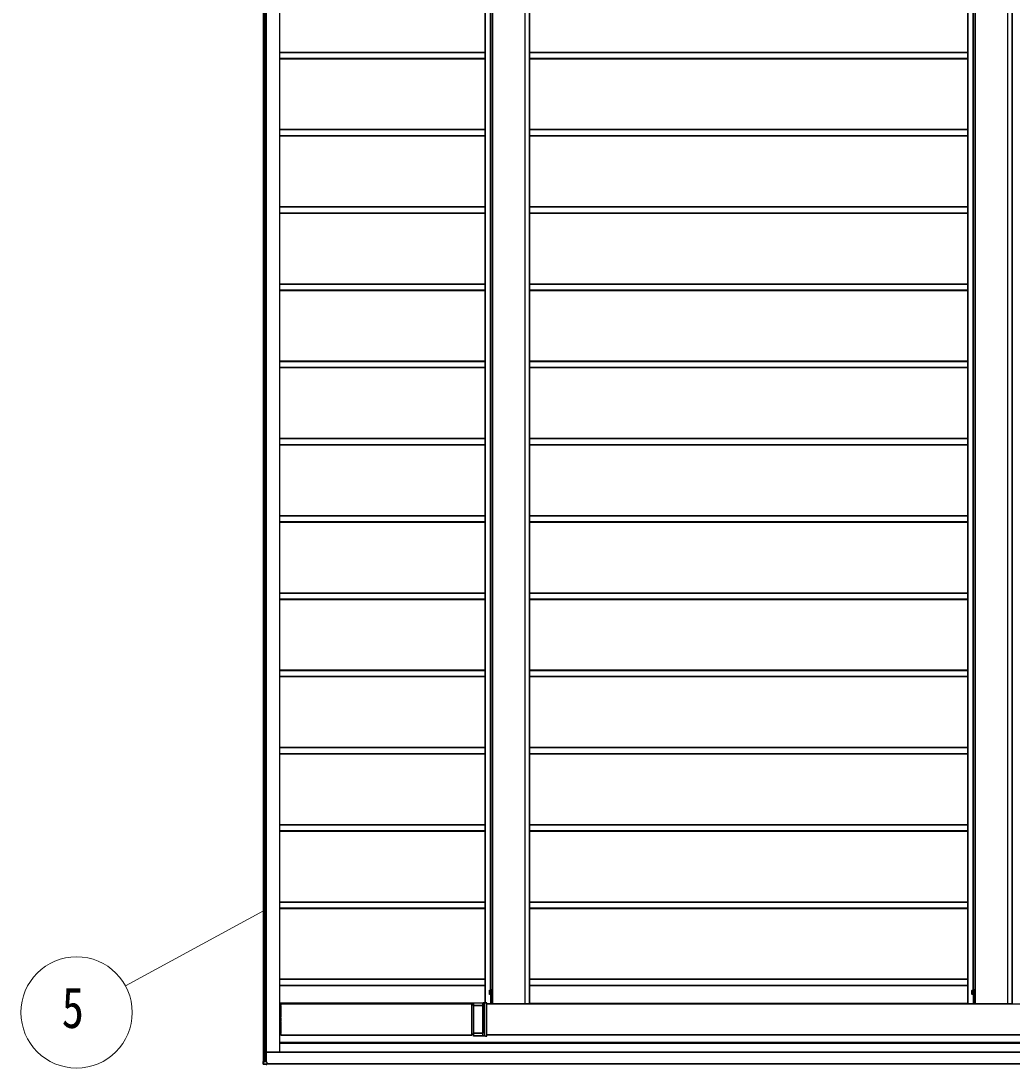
# Model space of a CAD drawing. Units: millimetres, scale not verified. Extents: x -16820 to 16820, y -11880 to 11880.
# Drawn here: x -5053 to -2487, y -3270 to -559 of the extents above; entities that cross this region are included whole.
import ezdxf
from ezdxf.enums import TextEntityAlignment as Align

# ---------------------------------------------------------------- set-up
doc = ezdxf.new("R2010")
doc.units = ezdxf.units.MM
doc.header["$LTSCALE"] = 40
doc.layers.add('0-3_YKK_11', color=7, linetype='Continuous')
doc.layers.add('0-4_YKK_11E', color=7, linetype='Continuous')
doc.layers.add('0-7_YKK_D', color=6, linetype='Continuous', lineweight=18)
doc.styles.add('ＭＳ ゴシック', font='')
doc.styles.get('ＭＳ ゴシック').set_extended_font_data('MS Gothic')

msp = doc.modelspace()

# ---------------------------------------------------------------- linework, layer by layer
at = {"layer": '0-3_YKK_11'}
for p, q in [((-4424.88, 2144), (-4424.88, -3253)), ((-4418.51, 2144), (-4418.51, -3253)), ((-4383.58, 2120.5), (-4383.58, -3229.5)), ((-3851.43, 1992.5), (-3851.43, -3101.5)), ((-3747.97, -3104), (-3747.97, 1995)), ((-2602.19, -3102.5), (-2602.19, 1993.5)), ((-2498.73, -3104), (-2498.73, 1995)), ((-3851.43, -640.5), (-4383.58, -640.5)), ((-2602.19, -640.5), (-3736.45, -640.5)), ((-3851.43, -657.5), (-4383.58, -657.5)), ((-2602.19, -657.5), (-3736.45, -657.5)), ((-3851.43, -840.5), (-4383.58, -840.5)), ((-3851.43, -857.5), (-4383.58, -857.5)), ((-2602.19, -840.5), (-3736.45, -840.5)), ((-2602.19, -857.5), (-3736.45, -857.5)), ((-3851.43, -1040.5), (-4383.58, -1040.5)), ((-2602.19, -1040.5), (-3736.45, -1040.5)), ((-3851.43, -1057.5), (-4383.58, -1057.5)), ((-2602.19, -1057.5), (-3736.45, -1057.5)), ((-3851.43, -1240.5), (-4383.58, -1240.5)), ((-2602.19, -1240.5), (-3736.45, -1240.5)), ((-3851.43, -1257.5), (-4383.58, -1257.5)), ((-2602.19, -1257.5), (-3736.45, -1257.5)), ((-3851.43, -1440.5), (-4383.58, -1440.5)), ((-3851.43, -1457.5), (-4383.58, -1457.5)), ((-2602.19, -1440.5), (-3736.45, -1440.5)), ((-2602.19, -1457.5), (-3736.45, -1457.5)), ((-3851.43, -1640.5), (-4383.58, -1640.5)), ((-2602.19, -1640.5), (-3736.45, -1640.5)), ((-3851.43, -1657.5), (-4383.58, -1657.5)), ((-2602.19, -1657.5), (-3736.45, -1657.5)), ((-3851.43, -1840.5), (-4383.58, -1840.5)), ((-2602.19, -1840.5), (-3736.45, -1840.5)), ((-3851.43, -1857.5), (-4383.58, -1857.5)), ((-2602.19, -1857.5), (-3736.45, -1857.5)), ((-3851.43, -2040.5), (-4383.58, -2040.5)), ((-3851.43, -2057.5), (-4383.58, -2057.5)), ((-2602.19, -2040.5), (-3736.45, -2040.5)), ((-2602.19, -2057.5), (-3736.45, -2057.5)), ((-3851.43, -2240.5), (-4383.58, -2240.5)), ((-2602.19, -2240.5), (-3736.45, -2240.5)), ((-3851.43, -2257.5), (-4383.58, -2257.5)), ((-2602.19, -2257.5), (-3736.45, -2257.5)), ((-3851.43, -2440.5), (-4383.58, -2440.5)), ((-3851.43, -2457.5), (-4383.58, -2457.5)), ((-2602.19, -2440.5), (-3736.45, -2440.5)), ((-2602.19, -2457.5), (-3736.45, -2457.5)), ((-3851.43, -2640.5), (-4383.58, -2640.5)), ((-2602.19, -2640.5), (-3736.45, -2640.5)), ((-3851.43, -2657.5), (-4383.58, -2657.5)), ((-2602.19, -2657.5), (-3736.45, -2657.5)), ((-3851.43, -2840.5), (-4383.58, -2840.5)), ((-2602.19, -2840.5), (-3736.45, -2840.5)), ((-3851.43, -2857.5), (-4383.58, -2857.5)), ((-2602.19, -2857.5), (-3736.45, -2857.5)), ((-3851.43, -3040.5), (-4383.58, -3040.5)), ((-3851.43, -3057.5), (-4383.58, -3057.5)), ((-2602.19, -3040.5), (-3736.45, -3040.5)), ((-2602.19, -3057.5), (-3736.45, -3057.5)), ((-3840.47, -3071.45), (-3838.11, -3072.6)), ((-3840.47, -3077.55), (-3838.11, -3076.4)), ((-3840.02, -3080.27), (-3840.47, -3079.5)), ((-3836.47, -3071.61), (-3840.02, -3071.61)), ((-3836.47, -3077.39), (-3840.02, -3077.39)), ((-3836.47, -3080.27), (-3840.02, -3080.27)), ((-3838.11, -3072.6), (-3837.1, -3074.5)), ((-3838.11, -3076.4), (-3837.1, -3074.5)), ((-3835.27, -3068.8), (-3836.47, -3068.8)), ((-3835.27, -3080.2), (-3836.47, -3080.2)), ((-2591.23, -3071.45), (-2588.87, -3072.6)), ((-2591.23, -3077.55), (-2588.87, -3076.4)), ((-2590.78, -3080.27), (-2591.23, -3079.5)), ((-2587.23, -3071.61), (-2590.78, -3071.61)), ((-2587.23, -3077.39), (-2590.78, -3077.39)), ((-2587.23, -3080.27), (-2590.78, -3080.27)), ((-2588.87, -3072.6), (-2587.86, -3074.5)), ((-2588.87, -3076.4), (-2587.86, -3074.5)), ((-2586.03, -3068.8), (-2587.23, -3068.8)), ((-2586.03, -3080.2), (-2587.23, -3080.2)), ((-4380.72, -3104.5), (-4383.58, -3104.5)), ((-4380.83, -3107.8), (-4380.83, -3108)), ((-4380.73, -3107.3), (-4380.81, -3107.3)), ((-4380.81, -3108.5), (-4380.73, -3108.5)), ((-4380.72, -3103.8), (-4380.72, -3107)), ((-4380.72, -3108.8), (-4380.72, -3139)), ((-4380.68, -3185.2), (-4380.68, -3103.8)), ((-3885.78, -3185.2), (-3885.78, -3103.8)), ((-3885.78, -3104.5), (-3881.85, -3104.5)), ((-3885.78, -3106.3), (-3881.85, -3106.3)), ((-3881.91, -3181.1), (-3881.91, -3107.9)), ((-3881.9, -3107.43), (-3881.87, -3107.12)), ((-3881.84, -3109.3), (-3881.84, -3179.7)), ((-3881.8, -3108.52), (-3881.83, -3108.83)), ((-3881.79, -3102), (-3881.79, -3108.05)), ((-3847.26, -3187), (-3847.26, -3102)), ((-3847.26, -3104.5), (466.23, -3104.5)), ((-3820.52, -3104), (-3820.52, -3104.5)), ((-3818.79, -3104), (-3818.79, -3104.5)), ((-3762.55, -3104), (-3762.55, -3104.5)), ((-3760.82, -3104), (-3760.82, -3104.5)), ((-2602.19, -3104), (-2602.19, -3104)), ((-2571.28, -3104), (-2571.28, -3104.5)), ((-2569.55, -3104), (-2569.55, -3104.5)), ((-2513.31, -3104), (-2513.31, -3104.5)), ((-2511.58, -3104), (-2511.58, -3104.5)), ((-4380.83, -3139.8), (-4380.83, -3140)), ((-4380.73, -3139.3), (-4380.81, -3139.3)), ((-4380.81, -3140.5), (-4380.73, -3140.5)), ((-4380.72, -3140.8), (-4380.72, -3148.2)), ((-4380.83, -3149), (-4380.83, -3149.2)), ((-4380.73, -3148.5), (-4380.81, -3148.5)), ((-4380.81, -3149.7), (-4380.73, -3149.7)), ((-4380.72, -3150), (-4380.72, -3180.2)), ((-4380.72, -3184.5), (-4383.58, -3184.5)), ((-4380.83, -3181), (-4380.83, -3181.2)), ((-4380.73, -3180.5), (-4380.81, -3180.5)), ((-4380.81, -3181.7), (-4380.73, -3181.7)), ((-4380.72, -3182), (-4380.72, -3185.2)), ((-3881.85, -3182.7), (-3885.78, -3182.7)), ((-3881.85, -3184.5), (-3885.78, -3184.5)), ((-3881.87, -3181.88), (-3881.9, -3181.57)), ((-3881.83, -3180.17), (-3881.8, -3180.48)), ((-3881.79, -3180.95), (-3881.79, -3187)), ((-3847.26, -3184.5), (466.23, -3184.5)), ((-4418, -3253), (-4418, -3230)), ((-4416.46, -3254.5), (-4417.66, -3254.5)), ((-4416.45, -3254.8), (-4416.45, -3260.5))]:
    msp.add_line(p, q, dxfattribs=at)
for points in [[(-3847.26, 1995), (-3837.37, 1995), (-3836.34, 1995), (-3832.92, 1995), (-3832.4, 1995), (-3748.45, 1995), (-3747.97, 1995), (-3736.93, 1995), (-3736.45, 1995), (-3736.45, -3104), (-3736.93, -3104), (-3747.97, -3104), (-3748.45, -3104), (-3832.4, -3104), (-3832.92, -3104), (-3836.34, -3104), (-3837.37, -3104), (-3847.26, -3104)], [(-2487.69, 1995), (-2487.21, 1995), (-2487.21, -3104), (-2487.69, -3104), (-2498.73, -3104), (-2499.21, -3104), (-2583.16, -3104), (-2583.68, -3104), (-2587.1, -3104), (-2588.13, -3104), (-2601.62, -3104), (-2602.14, -3104), (-2602.19, -3104)], [(-3840.47, -3079.5), (-3840.47, -3069.5), (-3840.02, -3068.73)], [(-3840.02, -3068.73), (-3836.47, -3068.73), (-3836.47, -3080.27)], [(-2591.23, -3079.5), (-2591.23, -3069.5), (-2590.78, -3068.73)], [(-2590.78, -3068.73), (-2587.23, -3068.73), (-2587.23, -3080.27)], [(-3885.79, -3103.5), (-4380.69, -3103.5), (-4380.71, -3103.5)], [(-3881.85, -3106.65), (-3881.85, -3104), (-3881.89, -3104), (-3881.89, -3101.5), (-3881.8, -3101.5), (-3850.83, -3101.5), (-3850.82, -3101.5), (-3847.28, -3101.5), (-3852.82, -3101.84)], [(462.64, -3185.5), (462.64, -3204.5), (-4383.58, -3204.5)], [(-4380.71, -3185.5), (-4380.69, -3185.5), (-3885.79, -3185.5)], [(-3881.8, -3187.5), (-3881.89, -3187.5), (-3881.89, -3185), (-3881.85, -3185), (-3881.85, -3182.35)], [(-3850.82, -3187.5), (-3850.83, -3187.5), (-3881.8, -3187.5)], [(-3850.82, -3187.5), (-3847.28, -3187.5), (-3852.82, -3187.16)], [(-4425.91, -3253), (-4425.91, -3253), (-4424.48, -3253), (-4423.99, -3253), (-4418.27, -3253), (-4417.96, -3253), (-4417.96, -3254.2)], [(-4425.91, -3260.04), (-4425.91, -3260.04), (-4425.91, -3253)], [(579.64, -3229.5), (-4418.02, -3229.5), (-4418.04, -3229.5), (-4418.04, -3253)], [(-4425.91, -3260.51), (-4417.93, -3261), (-4416.47, -3261), (-4424.01, -3260.54)], [(-4416.45, -3259.5), (578.14, -3259.5), (578.16, -3259.5), (578.17, -3254), (578.19, -3254)]]:
    msp.add_lwpolyline(points, dxfattribs=at)
for points in [[(-3835.27, -3068.25), (-3835.27, -3080.75), (-3833.67, -3080.75), (-3833.67, -3068.25)], [(-2586.03, -3068.25), (-2586.03, -3080.75), (-2584.43, -3080.75), (-2584.43, -3068.25)]]:
    msp.add_lwpolyline(points, close=True, dxfattribs=at)
for centre, radius, start, end in [((-3837.91, -3070.17), 2.56, 145.61708, 214.38292), ((-3837.91, -3078.83), 2.56, 145.61708, 214.38292), ((-3830.91, -3074.5), 9.55, 162.41276, 197.58724), ((-2588.67, -3070.17), 2.56, 145.61708, 214.38292), ((-2581.68, -3074.5), 9.55, 162.41276, 197.58724), ((-2588.67, -3078.83), 2.56, 145.61708, 214.38292), ((-4377.23, -3107.68), 3.6, 174.01335, 181.98909), ((-4377.23, -3108.12), 3.6, 178.01091, 185.98665), ((-4378.57, -3103.73), 2.16, 174.01335, 181.98909), ((-4382.88, -3107.07), 2.16, 354.01335, 1.98909), ((-4382.88, -3108.73), 2.16, 358.01091, 5.98665), ((-4382.84, -3103.73), 2.16, 358.01091, 5.98665), ((-3887.94, -3103.73), 2.16, 358.01091, 5.98665), ((-3875.15, -3107.83), 6.76, 176.60841, 180.59189), ((-3888.62, -3106.72), 6.76, 356.60841, 0.59189), ((-3875.08, -3109.23), 6.76, 176.60841, 180.59189), ((-3885.38, -3101.88), 3.6, 358.01091, 5.98665), ((-3888.55, -3108.12), 6.76, 356.60841, 0.59189), ((-3870.3, -3108.19), 13.52, 356.60841, 0.59189), ((-3828.24, -3101.3), 3.2, 237.52075, 269.99876), ((-3825.45, -3101.3), 3.2, 237.52075, 269.99876), ((-3755.89, -3101.3), 3.2, 270.00124, 302.47925), ((-2579, -3101.3), 3.2, 237.52075, 269.99876), ((-2576.21, -3101.3), 3.2, 237.52075, 269.99876), ((-2506.65, -3101.3), 3.2, 270.00124, 302.47925), ((-4377.23, -3139.68), 3.6, 174.01335, 181.98909), ((-4377.23, -3140.12), 3.6, 178.01091, 185.98665), ((-4382.88, -3139.07), 2.16, 354.01335, 1.98909), ((-4382.88, -3140.73), 2.16, 358.01091, 5.98665), ((-4377.23, -3148.88), 3.6, 174.01335, 181.98909), ((-4377.23, -3149.32), 3.6, 178.01091, 185.98665), ((-4382.88, -3148.27), 2.16, 354.01335, 1.98909), ((-4382.88, -3149.93), 2.16, 358.01091, 5.98665), ((-4377.23, -3180.88), 3.6, 174.01335, 181.98909), ((-4377.23, -3181.32), 3.6, 178.01091, 185.98665), ((-4382.88, -3180.27), 2.16, 354.01335, 1.98909), ((-4382.88, -3181.93), 2.16, 358.01091, 5.98665), ((-4378.57, -3185.27), 2.16, 178.01091, 185.98665), ((-4382.84, -3185.27), 2.16, 354.01335, 1.98909), ((-3887.94, -3185.27), 2.16, 354.01335, 1.98909), ((-3875.15, -3181.17), 6.76, 179.40811, 183.39159), ((-3888.62, -3182.28), 6.76, 359.40811, 3.39159), ((-3875.08, -3179.77), 6.76, 179.40811, 183.39159), ((-3888.55, -3180.88), 6.76, 359.40811, 3.39159), ((-3885.38, -3187.12), 3.6, 354.01335, 1.98909), ((-3870.3, -3180.81), 13.52, 359.40811, 3.39159), ((-4421.6, -3229.88), 3.6, 358.01091, 5.98665)]:
    msp.add_arc(centre, radius, start, end, dxfattribs=at)
for centre, major_axis, ratio, start_param, end_param in [((-3847.28, -3102), (0, -0.501), 0.034899, 1.5745278, 3.1415972), ((-3847.28, -3187), (0, -0.501), 0.034899, 6.2831808, 7.8502502), ((-4417.66, -3254.2), (0.301, 0), 0.996353, 3.1415927, 4.712389), ((-4416.47, -3260.5), (0, -0.501), 0.034899, 6.2831808, 7.8502502), ((-4416.46, -3254.8), (0, -0.3), 0.034965, 1.5707963, 3.1415927)]:
    msp.add_ellipse(centre, major_axis=major_axis, ratio=ratio, start_param=start_param, end_param=end_param, dxfattribs=at)
at = {"layer": '0-4_YKK_11E'}
for p, q in [((-4424.88, -3253), (-4424.88, 2144)), ((-4423.51, 2144), (-4423.51, -3253)), ((-4423, 2144), (-4423, -3253)), ((-4418.8, 2144), (-4418.8, -3253)), ((-4418.24, 2144), (-4418.24, -3253)), ((-4384.06, 2120.5), (-4384.06, -3229.5)), ((-3851.43, -3101.5), (-3851.43, 1992.5)), ((-3851.38, -3101.5), (-3851.38, 1992.5)), ((-3850.86, -3101.5), (-3850.86, 1992.5)), ((-3832.92, 1995), (-3832.92, -3104)), ((-3832.4, 1995), (-3832.4, -3104)), ((-3748.45, 1995), (-3748.45, -3104)), ((-3736.93, -3104), (-3736.93, 1995)), ((-2602.19, -3104), (-2602.19, 1995)), ((-2602.14, 1995), (-2602.14, -3104)), ((-2601.62, 1995), (-2601.62, -3104)), ((-2583.68, 1995), (-2583.68, -3104)), ((-2583.16, 1995), (-2583.16, -3104)), ((-2499.21, 1995), (-2499.21, -3104)), ((-2487.69, 1995), (-2487.69, -3104)), ((-3837.37, -3068.73), (-3837.37, 1959.73)), ((-3836.34, -3068.8), (-3836.34, 1959.8)), ((-2588.13, -3068.73), (-2588.13, 1959.73)), ((-2587.1, -3068.8), (-2587.1, 1959.8)), ((-3851.43, -641.5), (-4383.58, -641.5)), ((-2602.19, -641.5), (-3736.45, -641.5)), ((-3851.43, -656.5), (-4383.58, -656.5)), ((-3851.43, -657.8), (-4383.58, -657.8)), ((-2602.19, -656.5), (-3736.45, -656.5)), ((-2602.19, -657.8), (-3736.45, -657.8)), ((-3851.43, -841.5), (-4383.58, -841.5)), ((-3851.43, -856.5), (-4383.58, -856.5)), ((-3851.43, -857.8), (-4383.58, -857.8)), ((-2602.19, -841.5), (-3736.45, -841.5)), ((-2602.19, -856.5), (-3736.45, -856.5)), ((-2602.19, -857.8), (-3736.45, -857.8)), ((-3851.43, -1041.5), (-4383.58, -1041.5)), ((-3851.43, -1056.5), (-4383.58, -1056.5)), ((-2602.19, -1041.5), (-3736.45, -1041.5)), ((-2602.19, -1056.5), (-3736.45, -1056.5)), ((-3851.43, -1057.8), (-4383.58, -1057.8)), ((-2602.19, -1057.8), (-3736.45, -1057.8)), ((-3851.43, -1241.5), (-4383.58, -1241.5)), ((-2602.19, -1241.5), (-3736.45, -1241.5)), ((-3851.43, -1256.5), (-4383.58, -1256.5)), ((-3851.43, -1257.8), (-4383.58, -1257.8)), ((-2602.19, -1256.5), (-3736.45, -1256.5)), ((-2602.19, -1257.8), (-3736.45, -1257.8)), ((-3851.43, -1441.5), (-4383.58, -1441.5)), ((-3851.43, -1456.5), (-4383.58, -1456.5)), ((-3851.43, -1457.8), (-4383.58, -1457.8)), ((-2602.19, -1441.5), (-3736.45, -1441.5)), ((-2602.19, -1456.5), (-3736.45, -1456.5)), ((-2602.19, -1457.8), (-3736.45, -1457.8)), ((-3851.43, -1641.5), (-4383.58, -1641.5)), ((-2602.19, -1641.5), (-3736.45, -1641.5)), ((-3851.43, -1656.5), (-4383.58, -1656.5)), ((-3851.43, -1657.8), (-4383.58, -1657.8)), ((-2602.19, -1656.5), (-3736.45, -1656.5)), ((-2602.19, -1657.8), (-3736.45, -1657.8)), ((-3851.43, -1841.5), (-4383.58, -1841.5)), ((-2602.19, -1841.5), (-3736.45, -1841.5)), ((-3851.43, -1856.5), (-4383.58, -1856.5)), ((-3851.43, -1857.8), (-4383.58, -1857.8)), ((-2602.19, -1856.5), (-3736.45, -1856.5)), ((-2602.19, -1857.8), (-3736.45, -1857.8)), ((-3851.43, -2041.5), (-4383.58, -2041.5)), ((-3851.43, -2056.5), (-4383.58, -2056.5)), ((-3851.43, -2057.8), (-4383.58, -2057.8)), ((-2602.19, -2041.5), (-3736.45, -2041.5)), ((-2602.19, -2056.5), (-3736.45, -2056.5)), ((-2602.19, -2057.8), (-3736.45, -2057.8)), ((-3851.43, -2241.5), (-4383.58, -2241.5)), ((-2602.19, -2241.5), (-3736.45, -2241.5)), ((-3851.43, -2256.5), (-4383.58, -2256.5)), ((-3851.43, -2257.8), (-4383.58, -2257.8)), ((-2602.19, -2256.5), (-3736.45, -2256.5)), ((-2602.19, -2257.8), (-3736.45, -2257.8)), ((-3851.43, -2441.5), (-4383.58, -2441.5)), ((-3851.43, -2456.5), (-4383.58, -2456.5)), ((-3851.43, -2457.8), (-4383.58, -2457.8)), ((-2602.19, -2441.5), (-3736.45, -2441.5)), ((-2602.19, -2456.5), (-3736.45, -2456.5)), ((-2602.19, -2457.8), (-3736.45, -2457.8)), ((-3851.43, -2641.5), (-4383.58, -2641.5)), ((-3851.43, -2656.5), (-4383.58, -2656.5)), ((-2602.19, -2641.5), (-3736.45, -2641.5)), ((-2602.19, -2656.5), (-3736.45, -2656.5)), ((-3851.43, -2657.8), (-4383.58, -2657.8)), ((-2602.19, -2657.8), (-3736.45, -2657.8)), ((-3851.43, -2841.5), (-4383.58, -2841.5)), ((-2602.19, -2841.5), (-3736.45, -2841.5)), ((-3851.43, -2856.5), (-4383.58, -2856.5)), ((-3851.43, -2857.8), (-4383.58, -2857.8)), ((-2602.19, -2856.5), (-3736.45, -2856.5)), ((-2602.19, -2857.8), (-3736.45, -2857.8)), ((-3851.43, -3041.5), (-4383.58, -3041.5)), ((-3851.43, -3056.5), (-4383.58, -3056.5)), ((-3851.43, -3057.8), (-4383.58, -3057.8)), ((-2602.19, -3041.5), (-3736.45, -3041.5)), ((-2602.19, -3056.5), (-3736.45, -3056.5)), ((-2602.19, -3057.8), (-3736.45, -3057.8)), ((-3837.37, -3080.27), (-3837.37, -3104)), ((-3836.34, -3080.2), (-3836.34, -3104)), ((-2588.13, -3080.27), (-2588.13, -3104)), ((-2587.1, -3080.2), (-2587.1, -3104)), ((-3881.89, -3102.5), (-4383.58, -3102.5)), ((-4380.68, -3103.8), (-3885.78, -3103.8)), ((-3881.85, -3106.6), (-3885.78, -3106.6)), ((-3857.35, -3109.3), (-3881.84, -3109.3)), ((-3881.83, -3108.83), (-3857.34, -3108.83)), ((-3857.31, -3108.52), (-3881.8, -3108.52)), ((-3857.1, -3102), (-3881.79, -3102)), ((-3857.3, -3108.05), (-3881.79, -3108.05)), ((-3857.34, -3108.83), (-3857.31, -3108.52)), ((-3856.84, -3109.3), (-3857.34, -3108.83)), ((-3857.31, -3108.52), (-3856.81, -3108.99)), ((-3856.78, -3102.34), (-3856.78, -3108.05)), ((-3856.03, -3101.84), (-3856.5, -3102.34)), ((-3856.41, -3101.71), (-3856.39, -3101.84)), ((-3847.26, -3102), (-3852.8, -3102.34)), ((466.23, -3105), (-3847.26, -3105)), ((-3736.45, -3102.5), (-2602.19, -3102.5)), ((-4380.72, -3184.8), (-4383.58, -3184.8)), ((-3885.78, -3185.2), (-4380.68, -3185.2)), ((-3881.85, -3182.4), (-3885.78, -3182.4)), ((-3881.85, -3184.8), (-3885.78, -3184.8)), ((-3881.84, -3179.7), (-3857.35, -3179.7)), ((-3857.34, -3180.17), (-3881.83, -3180.17)), ((-3857.1, -3187), (-3881.79, -3187)), ((-3857.31, -3180.48), (-3856.81, -3180.01)), ((-3857.3, -3180.95), (-3856.78, -3180.95)), ((-3856.5, -3186.66), (-3856.03, -3187.16)), ((-3856.39, -3187.16), (-3856.41, -3187.29)), ((-3852.8, -3186.66), (-3847.26, -3187)), ((-3850.83, -3187.5), (-3851.07, -3187.49)), ((466.23, -3184), (-3847.26, -3184)), ((-3847.26, -3184.8), (465.62, -3184.8)), ((462.64, -3204), (-4383.58, -3204)), ((461.63, -3206.5), (-4383.58, -3206.5)), ((-4425.91, -3253), (-4425.91, -3260.51)), ((-4423.99, -3260.04), (-4423.99, -3253)), ((579.65, -3230), (-4418, -3230)), ((-4417.67, -3254.8), (-4416.45, -3254.8)), ((-4416.45, -3259), (578.16, -3259))]:
    msp.add_line(p, q, dxfattribs=at)
for points in [[(-3856.81, -3180.01), (-3856.84, -3179.7), (-3857.35, -3179.7), (-3857.35, -3109.3), (-3856.84, -3109.3), (-3856.81, -3108.99)], [(-3856.84, -3109.3), (-3856.84, -3179.7), (-3857.34, -3180.17)], [(-3856.78, -3108.05), (-3857.3, -3108.05), (-3857.3, -3102.4)], [(-3852.82, -3101.84), (-3856.03, -3101.84), (-3856.31, -3101.84), (-3856.78, -3102.34), (-3856.5, -3102.34), (-3853.29, -3102.34), (-3852.8, -3102.34)], [(-3852.8, -3102.34), (-3852.8, -3186.66), (-3853.29, -3186.66), (-3856.5, -3186.66), (-3856.78, -3186.66), (-3856.78, -3180.95)], [(-3852.82, -3101.84), (-3853.29, -3102.34), (-3853.29, -3186.66), (-3852.82, -3187.16)], [(-3857.34, -3180.17), (-3857.31, -3180.48), (-3881.8, -3180.48)], [(-3857.3, -3186.6), (-3857.3, -3180.95), (-3881.79, -3180.95)], [(-3852.82, -3187.16), (-3856.03, -3187.16), (-3856.31, -3187.16), (-3856.78, -3186.66)], [(-3851.07, -3187.49), (-3851.78, -3187.46), (-3852.94, -3187.42), (-3854.5, -3187.36), (-3856.41, -3187.29)], [(-4424.01, -3260.54), (-4425.44, -3260.54), (-4425.91, -3260.04), (-4424.48, -3260.04), (-4424.48, -3253)], [(-4417.96, -3254.2), (-4418.27, -3254.2), (-4418.27, -3253)], [(-4416.45, -3260.5), (-4423.99, -3260.04), (-4424.48, -3260.04), (-4424.01, -3260.54)]]:
    msp.add_lwpolyline(points, dxfattribs=at)
for centre, radius, start, end in [((-3850.59, -3109.23), 6.76, 176.60841, 180.59189), ((-3864.06, -3108.12), 6.76, 356.60841, 0.59189), ((-3859.1, -3099.2), 3.67, 299.36084, 306.96883), ((-3854.41, -3103.59), 3.12, 149.29989, 157.48268), ((-3856.42, -3102.67), 0.96, 89.80605, 135.38861), ((-3851.2, -3092.98), 10.78, 236.80485, 238.11338), ((-3856.17, -3102.8), 0.986, 102.62055, 137.05843), ((-3848.01, -3101.92), 4.81, 179.02269, 184.97488), ((-3850.59, -3179.77), 6.76, 179.40811, 183.39159), ((-3864.06, -3180.88), 6.76, 359.40811, 3.39159), ((-3859.1, -3189.8), 3.67, 53.03117, 60.63916), ((-3854.41, -3185.41), 3.12, 202.51732, 210.70011), ((-3851.2, -3196.02), 10.78, 121.88662, 123.19515), ((-3856.41, -3186.32), 0.966, 224.75557, 270.04976), ((-3856.21, -3186.26), 0.921, 221.68739, 258.63363), ((-3848.01, -3187.08), 4.81, 175.02512, 180.97731), ((-4419.2, -3260.46), 4.81, 175.02512, 180.97731), ((-4414.8, -3254.73), 2.87, 175.50564, 181.49539)]:
    msp.add_arc(centre, radius, start, end, dxfattribs=at)
for centre, major_axis, ratio, start_param, end_param in [((-3857.28, -3102.4), (0.5, 0.061), 0.004206, 0.0343924, 1.6051887), ((-3863.9, -3102), (13.07, 0.5), 0.000051, 5.3224402, 6.2845183), ((-3863.88, -3102.3), (13.07, 0.8), 0.00013, 5.3232351, 6.2479091), ((-3857.31, -3101.9), (1, 0.06), 0.002127, 0.0347766, 0.3856251), ((-3857.28, -3186.6), (0.5, -0.061), 0.004206, 4.6779966, 6.2487929), ((-3863.88, -3186.7), (13.07, -0.8), 0.00013, 0.0352762, 0.9599502), ((-3857.31, -3187.1), (1, -0.06), 0.002127, 5.8975602, 6.2484087), ((-4417.67, -3254.2), (0.601, 0), 0.998477, 3.1415927, 4.712389)]:
    msp.add_ellipse(centre, major_axis=major_axis, ratio=ratio, start_param=start_param, end_param=end_param, dxfattribs=at)
at = {"layer": '0-7_YKK_D'}
msp.add_line((-4424.88, -2863.21), (-4782.64, -3057.65), dxfattribs=at)
msp.add_circle((-4909.16, -3126.41), 144, dxfattribs=at)

# ---------------------------------------------------------------- texts
at = {"layer": '0-7_YKK_D', "style": 'ＭＳ ゴシック', "width": 0.8}
msp.add_text('5', height=105.6, dxfattribs=at).set_placement((-4947.56, -3198.41), align=Align.BOTTOM_LEFT)

doc.saveas('drawing.dxf')
